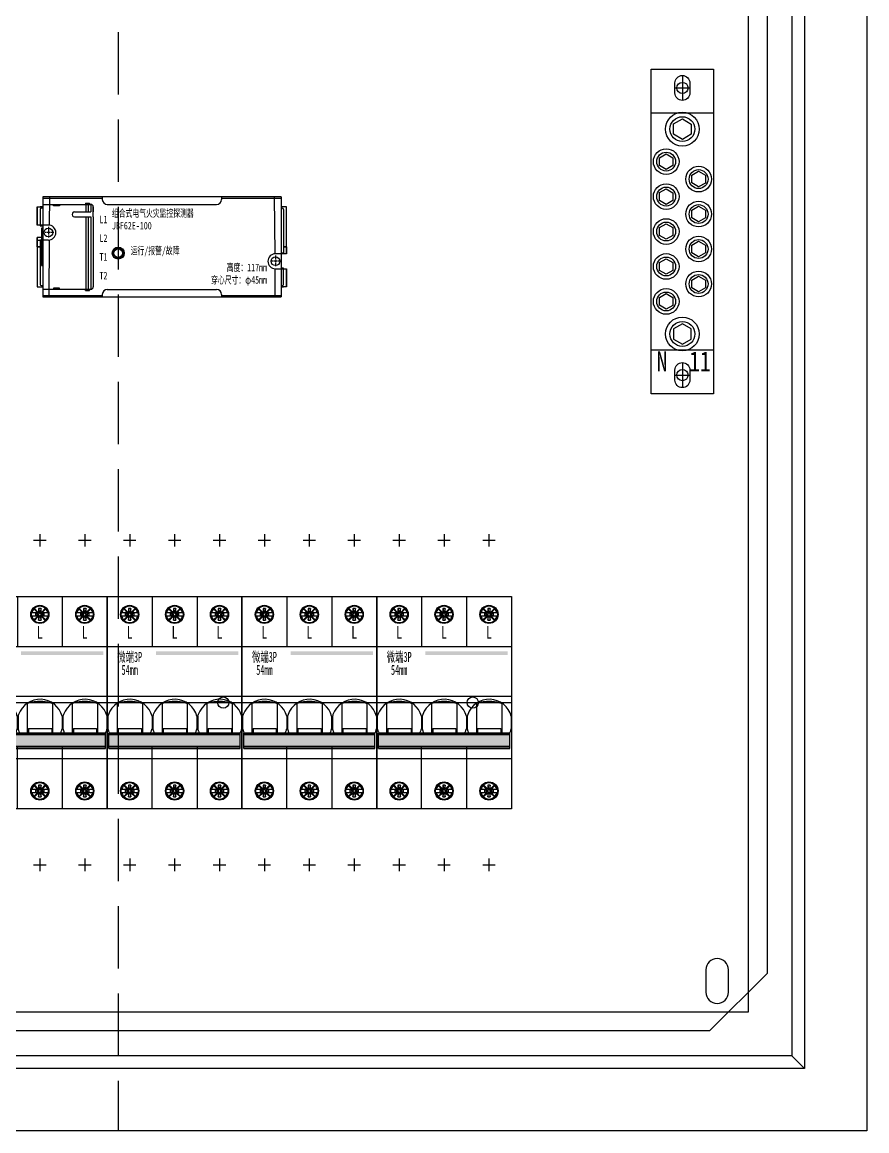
# Model space of a CAD drawing. Extents: x 1461237 to 1461837, y 399091 to 400091.
# Drawn here: x 1461498.3 to 1461836.8, y 399090.6 to 399534.6 of the extents above; entities that cross this region are included whole.
import ezdxf
from ezdxf.enums import TextEntityAlignment as Align

# ---------------------------------------------------------------- set-up
doc = ezdxf.new("R2010")
doc.units = 0
doc.header["$MEASUREMENT"] = 0
for name, pattern in [('DASH', [0.35, 0.25, -0.1]), ('DASHED', [0.75, 0.5, -0.25]), ('LYJS-XX', [0.35, 0.25, -0.1])]:
    doc.linetypes.add(name, pattern=pattern)
for name, color, linetype in [('LY-JS-BJ', 7, 'Continuous'), ('LY-JS-YQJ', 7, 'Continuous'), ('布置图', 20, 'Continuous'), ('注释', 1, 'Continuous')]:
    doc.layers.add(name, color=color, linetype=linetype)
doc.styles.add('-宋体', font='', dxfattribs={"width": 0.65})
doc.styles.add('LY-SJ-元器件', font='', dxfattribs={"width": 0.6, "height": 4})
doc.styles.get('-宋体').set_extended_font_data('NSimSun')
doc.styles.get('LY-SJ-元器件').set_extended_font_data('SimSun')

# ---------------------------------------------------------------- blocks, each defined once
blk = doc.blocks.new('A$C7F2E4CF4')
at = {"layer": 'LY-JS-YQJ', "color": 1, "linetype": 'DASH'}
for p, q in [((0, 5), (0, -5)), ((-3, 0), (3, 0))]:
    blk.add_line(p, q, dxfattribs=at)
at = {"layer": 'LY-JS-YQJ', "color": 0, "linetype": 'ByBlock'}
blk.add_lwpolyline([(0, 5), (0, 5, -0.414214), (3, 2), (3, -2, -0.414214), (0, -5), (0, -5, -0.414214), (-3, -2), (-3, 2, -0.414214)], format="xyb", close=True, dxfattribs=at)
blk = doc.blocks.new('11位零排2021')
at = {"layer": 'LY-JS-YQJ', "color": 2, "linetype": 'ByBlock'}
blk.add_lwpolyline([(25, 130), (25, 0), (0, 0), (0, 130)], close=True, dxfattribs=at)
for points in [[(0, 112.5), (25, 112.5)], [(25, 17.5), (0, 17.5)]]:
    blk.add_lwpolyline(points, dxfattribs=at)
at = {"layer": 'LY-JS-YQJ', "color": 3}
for points in [[(12.49, 101.91), (8.94, 103.97), (8.96, 108.07), (12.51, 110.1), (16.06, 108.04), (16.04, 103.94)], [(5.99, 89.88), (3.29, 91.45), (3.3, 94.57), (6.01, 96.12), (8.71, 94.55), (8.7, 91.43)], [(18.99, 82.88), (16.29, 84.45), (16.3, 87.57), (19.01, 89.12), (21.71, 87.55), (21.7, 84.43)], [(5.99, 75.88), (3.29, 77.45), (3.3, 80.57), (6.01, 82.12), (8.71, 80.55), (8.7, 77.43)], [(18.99, 68.88), (16.29, 70.45), (16.3, 73.57), (19.01, 75.12), (21.71, 73.55), (21.7, 70.43)], [(5.99, 61.88), (3.29, 63.45), (3.3, 66.57), (6.01, 68.12), (8.71, 66.55), (8.7, 63.43)], [(18.99, 54.88), (16.29, 56.45), (16.3, 59.57), (19.01, 61.12), (21.71, 59.55), (21.7, 56.43)], [(5.99, 47.88), (3.29, 49.45), (3.3, 52.57), (6.01, 54.12), (8.71, 52.55), (8.7, 49.43)], [(18.99, 40.88), (16.29, 42.45), (16.3, 45.57), (19.01, 47.12), (21.71, 45.55), (21.7, 42.43)], [(5.99, 33.88), (3.29, 35.45), (3.3, 38.57), (6.01, 40.12), (8.71, 38.55), (8.7, 35.43)], [(12.49, 28.09), (8.94, 26.03), (8.96, 21.93), (12.51, 19.9), (16.06, 21.96), (16.04, 26.06)]]:
    blk.add_lwpolyline(points, close=True, dxfattribs=at)
for centre, radius in [((12.5, 106.01), 6.76), ((12.5, 106.01), 4.97), ((6, 93), 5.14), ((6, 93), 3.78), ((19, 86), 5.14), ((19, 86), 3.78), ((6, 79), 5.14), ((6, 79), 3.78), ((19, 72), 5.14), ((19, 72), 3.78), ((6, 65), 5.14), ((6, 65), 3.78), ((19, 58), 5.14), ((19, 58), 3.78), ((6, 51), 5.14), ((6, 51), 3.78), ((19, 44), 5.14), ((19, 44), 3.78), ((6, 37), 5.14), ((6, 37), 3.78), ((12.5, 23.99), 4.97)]:
    blk.add_circle(centre, radius, dxfattribs=at)
at = {"layer": 'LY-JS-YQJ'}
blk.add_circle((12.5, 23.99), 6.76, dxfattribs=at)
at = {"layer": 'LY-JS-YQJ', "color": 0}
for p in [(12.5, 122.5), (12.5, 7.5)]:
    blk.add_blockref('A$C7F2E4CF4', p, dxfattribs=at)
at = {"layer": 'LY-JS-YQJ', "color": 1, "style": '-宋体', "width": 0.8}
blk.add_text('N', height=8, dxfattribs=at).set_placement((2.16, 9.05))
at = {"layer": 'LY-JS-YQJ', "color": 4, "style": '-宋体', "width": 0.8}
blk.add_text('11', height=8, dxfattribs=at).set_placement((15.18, 9.05))
blk = doc.blocks.new('微端3P-54mm-2022.1')
h = blk.add_hatch(color=3)
h.dxf.hatch_style = 1
h.paths.add_polyline_path([(52.5, 19), (52.5, 20.5), (19.5, 20.5), (19.5, 19)])
h = blk.add_hatch(color=0)
h.dxf.hatch_style = 1
h.paths.add_polyline_path([(53.3, -17.47), (53.3, -12.97), (0.7, -12.97), (0.7, -17.47)])
at = {"color": 1}
for p, q in [((9, 67.5), (9, 62.5)), ((27, 67.5), (27, 62.5)), ((45, 67.5), (45, 62.5)), ((6.5, 65), (11.5, 65)), ((24.5, 65), (29.5, 65)), ((42.5, 65), (47.5, 65)), ((0, 0), (54, 0)), ((6.5, -65), (11.5, -65)), ((9, -62.5), (9, -67.5)), ((24.5, -65), (29.5, -65)), ((27, -62.5), (27, -67.5)), ((42.5, -65), (47.5, -65)), ((45, -62.5), (45, -67.5))]:
    blk.add_line(p, q, dxfattribs=at)
at = {"color": 0}
for p, q in [((0, -42.5), (0, 42.5)), ((0, 42.5), (54, 42.5)), ((18, 42.5), (18, 22.5)), ((36, 42.5), (36, 22.5)), ((54, 42.5), (54, -42.5)), ((0, 22.5), (54, 22.5)), ((54, 2.5), (0, 2.5)), ((18, -42.5), (18, -17.47)), ((36, -17.47), (36, -42.5)), ((54, -22.5), (0, -22.5)), ((54, -42.5), (0, -42.5))]:
    blk.add_line(p, q, dxfattribs=at)
at = {"color": 0, "linetype": 'Continuous', "lineweight": 25}
for p, q in [((7.95, 35.91), (5.59, 35.91)), ((6.7, 37.82), (6.49, 37.61)), ((6.49, 37.61), (6.6, 37.5)), ((6.6, 37.5), (8.15, 35.95)), ((6.81, 37.71), (6.7, 37.82)), ((8.39, 36.13), (6.81, 37.71)), ((7.25, 35.91), (7.25, 34.71)), ((7.25, 35.91), (8, 35.46)), ((8.5, 37.66), (8.5, 36.46)), ((8.5, 37.66), (8.85, 36.31)), ((9.5, 37.66), (8.5, 37.66)), ((8.5, 36.46), (8.85, 35.96)), ((9.15, 36.31), (8.85, 36.31)), ((8.85, 36.31), (8.85, 35.96)), ((9.5, 37.66), (9.15, 36.31)), ((9.5, 36.46), (9.15, 35.96)), ((9.15, 35.96), (9.15, 36.31)), ((9.5, 36.46), (9.5, 37.66)), ((11.19, 37.71), (9.61, 36.13)), ((9.85, 35.95), (11.4, 37.5)), ((10.75, 35.91), (10, 35.46)), ((12.42, 35.91), (10.05, 35.91)), ((10.75, 34.71), (10.75, 35.91)), ((11.3, 37.82), (11.19, 37.71)), ((11.51, 37.61), (11.3, 37.82)), ((11.4, 37.5), (11.51, 37.61)), ((25.95, 35.91), (23.59, 35.91)), ((24.7, 37.82), (24.49, 37.61)), ((24.49, 37.61), (24.6, 37.5)), ((24.6, 37.5), (26.15, 35.95)), ((24.81, 37.71), (24.7, 37.82)), ((26.39, 36.13), (24.81, 37.71)), ((25.25, 35.91), (25.25, 34.71)), ((25.25, 35.91), (26, 35.46)), ((27.5, 37.66), (26.5, 37.66)), ((26.5, 37.66), (26.5, 36.46)), ((26.5, 37.66), (26.85, 36.31)), ((26.5, 36.46), (26.85, 35.96)), ((26.85, 36.31), (26.85, 35.96)), ((27.15, 36.31), (26.85, 36.31)), ((27.5, 37.66), (27.15, 36.31)), ((27.5, 36.46), (27.15, 35.96)), ((27.15, 35.96), (27.15, 36.31)), ((27.5, 36.46), (27.5, 37.66)), ((29.19, 37.71), (27.61, 36.13)), ((27.85, 35.95), (29.4, 37.5)), ((28.75, 35.91), (28, 35.46)), ((30.42, 35.91), (28.05, 35.91)), ((28.75, 34.71), (28.75, 35.91)), ((29.3, 37.82), (29.19, 37.71)), ((29.51, 37.61), (29.3, 37.82)), ((29.4, 37.5), (29.51, 37.61)), ((43.95, 35.91), (41.59, 35.91)), ((42.7, 37.82), (42.49, 37.61)), ((42.49, 37.61), (42.6, 37.5)), ((42.6, 37.5), (44.15, 35.95)), ((42.81, 37.71), (42.7, 37.82)), ((44.39, 36.13), (42.81, 37.71)), ((43.25, 35.91), (43.25, 34.71)), ((43.25, 35.91), (44, 35.46)), ((44.5, 37.66), (44.85, 36.31)), ((45.5, 37.66), (44.5, 37.66)), ((44.5, 37.66), (44.5, 36.46)), ((44.5, 36.46), (44.85, 35.96)), ((44.85, 36.31), (44.85, 35.96)), ((45.15, 36.31), (44.85, 36.31)), ((45.5, 37.66), (45.15, 36.31)), ((45.5, 36.46), (45.15, 35.96)), ((45.15, 35.96), (45.15, 36.31)), ((45.5, 36.46), (45.5, 37.66)), ((47.19, 37.71), (45.61, 36.13)), ((45.85, 35.95), (47.4, 37.5)), ((46.75, 35.91), (46, 35.46)), ((48.42, 35.91), (46.05, 35.91)), ((46.75, 34.71), (46.75, 35.91)), ((47.3, 37.82), (47.19, 37.71)), ((47.51, 37.61), (47.3, 37.82)), ((47.4, 37.5), (47.51, 37.61)), ((5.58, 34.71), (7.95, 34.71)), ((6.6, 33.12), (6.49, 33.01)), ((6.49, 33.01), (6.7, 32.8)), ((8.15, 34.67), (6.6, 33.12)), ((6.7, 32.8), (6.81, 32.91)), ((6.81, 32.91), (8.39, 34.49)), ((7.25, 34.71), (8, 35.16)), ((8, 35.46), (8, 35.16)), ((8.25, 35.46), (8, 35.46)), ((8, 35.16), (8.25, 35.16)), ((8.5, 34.16), (8.85, 34.65)), ((8.5, 32.96), (8.85, 34.31)), ((8.5, 34.16), (8.5, 32.96)), ((8.5, 32.96), (9.5, 32.96)), ((8.85, 34.65), (8.85, 34.31)), ((8.85, 34.31), (9.15, 34.31)), ((9, 31.81), (9, 32.06)), ((9.5, 34.16), (9.15, 34.66)), ((9.15, 34.31), (9.15, 34.66)), ((9.15, 34.31), (9.5, 32.96)), ((9.5, 32.96), (9.5, 34.16)), ((9.61, 34.49), (11.19, 32.91)), ((10, 35.46), (9.75, 35.46)), ((9.75, 35.16), (10, 35.16)), ((11.4, 33.12), (9.85, 34.67)), ((10, 35.16), (10, 35.46)), ((10.75, 34.71), (10, 35.16)), ((10.05, 34.71), (12.41, 34.71)), ((11.19, 32.91), (11.3, 32.8)), ((11.3, 32.8), (11.51, 33.01)), ((11.51, 33.01), (11.4, 33.12)), ((23.58, 34.71), (25.95, 34.71)), ((24.6, 33.12), (24.49, 33.01)), ((24.49, 33.01), (24.7, 32.8)), ((26.15, 34.67), (24.6, 33.12)), ((24.7, 32.8), (24.81, 32.91)), ((24.81, 32.91), (26.39, 34.49)), ((25.25, 34.71), (26, 35.16)), ((26, 35.46), (26, 35.16)), ((26.25, 35.46), (26, 35.46)), ((26, 35.16), (26.25, 35.16)), ((26.5, 34.16), (26.85, 34.65)), ((26.5, 32.96), (26.85, 34.31)), ((26.5, 34.16), (26.5, 32.96)), ((26.5, 32.96), (27.5, 32.96)), ((26.85, 34.65), (26.85, 34.31)), ((26.85, 34.31), (27.15, 34.31)), ((27, 31.81), (27, 32.06)), ((27.15, 34.31), (27.15, 34.66)), ((27.5, 34.16), (27.15, 34.66)), ((27.15, 34.31), (27.5, 32.96)), ((27.5, 32.96), (27.5, 34.16)), ((27.61, 34.49), (29.19, 32.91)), ((28, 35.46), (27.75, 35.46)), ((27.75, 35.16), (28, 35.16)), ((29.4, 33.12), (27.85, 34.67)), ((28, 35.16), (28, 35.46)), ((28.75, 34.71), (28, 35.16)), ((28.05, 34.71), (30.41, 34.71)), ((29.19, 32.91), (29.3, 32.8)), ((29.3, 32.8), (29.51, 33.01)), ((29.51, 33.01), (29.4, 33.12)), ((41.58, 34.71), (43.95, 34.71)), ((42.6, 33.12), (42.49, 33.01)), ((42.49, 33.01), (42.7, 32.8)), ((44.15, 34.67), (42.6, 33.12)), ((42.7, 32.8), (42.81, 32.91)), ((42.81, 32.91), (44.39, 34.49)), ((43.25, 34.71), (44, 35.16)), ((44, 35.46), (44, 35.16)), ((44.25, 35.46), (44, 35.46)), ((44, 35.16), (44.25, 35.16)), ((44.5, 34.16), (44.85, 34.65)), ((44.5, 32.96), (44.85, 34.31)), ((44.5, 34.16), (44.5, 32.96)), ((44.5, 32.96), (45.5, 32.96)), ((44.85, 34.65), (44.85, 34.31)), ((44.85, 34.31), (45.15, 34.31)), ((45, 31.81), (45, 32.06)), ((45.15, 34.31), (45.15, 34.66)), ((45.5, 34.16), (45.15, 34.66)), ((45.15, 34.31), (45.5, 32.96)), ((45.5, 32.96), (45.5, 34.16)), ((45.61, 34.49), (47.19, 32.91)), ((46, 35.46), (45.75, 35.46)), ((45.75, 35.16), (46, 35.16)), ((47.4, 33.12), (45.85, 34.67)), ((46, 35.16), (46, 35.46)), ((46.75, 34.71), (46, 35.16)), ((46.05, 34.71), (48.41, 34.71)), ((47.19, 32.91), (47.3, 32.8)), ((47.3, 32.8), (47.51, 33.01)), ((47.51, 33.01), (47.4, 33.12)), ((4.1, -12.22), (4.1, -0.35)), ((14.1, -0.35), (14.1, -12.22)), ((22.1, -12.22), (22.1, -0.35)), ((32.1, -0.35), (32.1, -12.22)), ((40.1, -12.22), (40.1, -0.35)), ((50.1, -0.35), (50.1, -12.22)), ((0.25, -5.47), (0.25, -10.49)), ((17.95, -5.47), (17.95, -10.49)), ((18.25, -5.47), (18.25, -10.49)), ((35.95, -5.47), (35.95, -10.49)), ((36.25, -5.47), (36.25, -10.49)), ((53.95, -5.47), (53.95, -10.49)), ((53.3, -12.22), (0.7, -12.22)), ((0.7, -18.44), (0.7, -12.22)), ((53.3, -12.44), (0.7, -12.44)), ((53.3, -12.97), (0.7, -12.97)), ((4.45, -10.38), (4.45, -12.22)), ((4.45, -10.38), (13.75, -10.38)), ((13.75, -10.38), (13.75, -12.22)), ((22.45, -10.38), (22.45, -12.22)), ((22.45, -10.38), (31.75, -10.38)), ((31.75, -10.38), (31.75, -12.22)), ((40.45, -10.38), (40.45, -12.22)), ((40.45, -10.38), (49.75, -10.38)), ((49.75, -10.38), (49.75, -12.22)), ((53.3, -18.44), (53.3, -12.22)), ((0.7, -17.47), (53.3, -17.47)), ((0.7, -18.13), (53.3, -18.13)), ((0.7, -18.44), (53.3, -18.44)), ((7.95, -34.8), (5.59, -34.8)), ((6.7, -32.89), (6.49, -33.1)), ((6.49, -33.1), (6.6, -33.21)), ((6.6, -33.21), (8.15, -34.76)), ((6.81, -33), (6.7, -32.89)), ((8.39, -34.58), (6.81, -33)), ((7.25, -34.8), (7.25, -36)), ((7.25, -34.8), (8, -35.25)), ((8, -35.25), (8, -35.55)), ((8.25, -35.25), (8, -35.25)), ((8.5, -33.05), (8.85, -34.4)), ((9.5, -33.05), (8.5, -33.05)), ((8.5, -33.05), (8.5, -34.25)), ((8.5, -34.25), (8.85, -34.75)), ((9.15, -34.4), (8.85, -34.4)), ((8.85, -34.4), (8.85, -34.75)), ((9.5, -33.05), (9.15, -34.4)), ((9.5, -34.25), (9.15, -34.75)), ((9.15, -34.75), (9.15, -34.4)), ((9.5, -34.25), (9.5, -33.05)), ((11.19, -33), (9.61, -34.58)), ((10, -35.25), (9.75, -35.25)), ((9.85, -34.76), (11.4, -33.21)), ((10.75, -34.8), (10, -35.25)), ((10, -35.55), (10, -35.25)), ((12.42, -34.8), (10.05, -34.8)), ((10.75, -36), (10.75, -34.8)), ((11.3, -32.89), (11.19, -33)), ((11.51, -33.1), (11.3, -32.89)), ((11.4, -33.21), (11.51, -33.1)), ((25.95, -34.8), (23.59, -34.8)), ((24.7, -32.89), (24.49, -33.1)), ((24.49, -33.1), (24.6, -33.21)), ((24.6, -33.21), (26.15, -34.76)), ((24.81, -33), (24.7, -32.89)), ((26.39, -34.58), (24.81, -33)), ((25.25, -34.8), (25.25, -36)), ((25.25, -34.8), (26, -35.25)), ((26, -35.25), (26, -35.55)), ((26.25, -35.25), (26, -35.25)), ((26.5, -33.05), (26.5, -34.25)), ((27.5, -33.05), (26.5, -33.05)), ((26.5, -33.05), (26.85, -34.4)), ((26.5, -34.25), (26.85, -34.75)), ((27.15, -34.4), (26.85, -34.4)), ((26.85, -34.4), (26.85, -34.75)), ((27.5, -33.05), (27.15, -34.4)), ((27.5, -34.25), (27.15, -34.75)), ((27.15, -34.75), (27.15, -34.4)), ((27.5, -34.25), (27.5, -33.05)), ((29.19, -33), (27.61, -34.58)), ((28, -35.25), (27.75, -35.25)), ((27.85, -34.76), (29.4, -33.21)), ((28.75, -34.8), (28, -35.25)), ((28, -35.55), (28, -35.25)), ((30.42, -34.8), (28.05, -34.8)), ((28.75, -36), (28.75, -34.8)), ((29.3, -32.89), (29.19, -33)), ((29.51, -33.1), (29.3, -32.89)), ((29.4, -33.21), (29.51, -33.1)), ((43.95, -34.8), (41.59, -34.8)), ((42.7, -32.89), (42.49, -33.1)), ((42.49, -33.1), (42.6, -33.21)), ((42.6, -33.21), (44.15, -34.76)), ((42.81, -33), (42.7, -32.89)), ((44.39, -34.58), (42.81, -33)), ((43.25, -34.8), (44, -35.25)), ((43.25, -34.8), (43.25, -36)), ((44, -35.25), (44, -35.55)), ((44.25, -35.25), (44, -35.25)), ((44.5, -33.05), (44.85, -34.4)), ((45.5, -33.05), (44.5, -33.05)), ((44.5, -33.05), (44.5, -34.25)), ((44.5, -34.25), (44.85, -34.75)), ((44.85, -34.4), (44.85, -34.75)), ((45.15, -34.4), (44.85, -34.4)), ((45.5, -33.05), (45.15, -34.4)), ((45.5, -34.25), (45.15, -34.75)), ((45.15, -34.75), (45.15, -34.4)), ((45.5, -34.25), (45.5, -33.05)), ((47.19, -33), (45.61, -34.58)), ((46, -35.25), (45.75, -35.25)), ((45.85, -34.76), (47.4, -33.21)), ((46.75, -34.8), (46, -35.25)), ((46, -35.55), (46, -35.25)), ((48.42, -34.8), (46.05, -34.8)), ((46.75, -36), (46.75, -34.8)), ((47.3, -32.89), (47.19, -33)), ((47.51, -33.1), (47.3, -32.89)), ((47.4, -33.21), (47.51, -33.1)), ((5.58, -36), (7.95, -36)), ((6.6, -37.59), (6.49, -37.7)), ((6.49, -37.7), (6.7, -37.91)), ((8.15, -36.04), (6.6, -37.59)), ((6.7, -37.91), (6.81, -37.8)), ((6.81, -37.8), (8.39, -36.22)), ((7.25, -36), (8, -35.55)), ((8, -35.55), (8.25, -35.55)), ((8.5, -36.55), (8.85, -36.05)), ((8.5, -37.75), (8.85, -36.4)), ((8.5, -36.55), (8.5, -37.75)), ((8.5, -37.75), (9.5, -37.75)), ((8.85, -36.05), (8.85, -36.4)), ((8.85, -36.4), (9.15, -36.4)), ((9, -38.9), (9, -38.65)), ((9.5, -36.55), (9.15, -36.05)), ((9.15, -36.4), (9.15, -36.05)), ((9.15, -36.4), (9.5, -37.75)), ((9.5, -37.75), (9.5, -36.55)), ((9.61, -36.22), (11.19, -37.8)), ((9.75, -35.55), (10, -35.55)), ((11.4, -37.59), (9.85, -36.04)), ((10.75, -36), (10, -35.55)), ((10.05, -36), (12.41, -36)), ((11.19, -37.8), (11.3, -37.91)), ((11.3, -37.91), (11.51, -37.7)), ((11.51, -37.7), (11.4, -37.59)), ((23.58, -36), (25.95, -36)), ((24.6, -37.59), (24.49, -37.7)), ((24.49, -37.7), (24.7, -37.91)), ((26.15, -36.04), (24.6, -37.59)), ((24.7, -37.91), (24.81, -37.8)), ((24.81, -37.8), (26.39, -36.22)), ((25.25, -36), (26, -35.55)), ((26, -35.55), (26.25, -35.55)), ((26.5, -36.55), (26.85, -36.05)), ((26.5, -37.75), (26.85, -36.4)), ((26.5, -36.55), (26.5, -37.75)), ((26.5, -37.75), (27.5, -37.75)), ((26.85, -36.05), (26.85, -36.4)), ((26.85, -36.4), (27.15, -36.4)), ((27, -38.9), (27, -38.65)), ((27.15, -36.4), (27.15, -36.05)), ((27.5, -36.55), (27.15, -36.05)), ((27.15, -36.4), (27.5, -37.75)), ((27.5, -37.75), (27.5, -36.55)), ((27.61, -36.22), (29.19, -37.8)), ((27.75, -35.55), (28, -35.55)), ((29.4, -37.59), (27.85, -36.04)), ((28.75, -36), (28, -35.55)), ((28.05, -36), (30.41, -36)), ((29.19, -37.8), (29.3, -37.91)), ((29.3, -37.91), (29.51, -37.7)), ((29.51, -37.7), (29.4, -37.59)), ((41.58, -36), (43.95, -36)), ((42.6, -37.59), (42.49, -37.7)), ((42.49, -37.7), (42.7, -37.91)), ((44.15, -36.04), (42.6, -37.59)), ((42.7, -37.91), (42.81, -37.8)), ((42.81, -37.8), (44.39, -36.22)), ((43.25, -36), (44, -35.55)), ((44, -35.55), (44.25, -35.55)), ((44.5, -36.55), (44.85, -36.05)), ((44.5, -37.75), (44.85, -36.4)), ((44.5, -36.55), (44.5, -37.75)), ((44.5, -37.75), (45.5, -37.75)), ((44.85, -36.05), (44.85, -36.4)), ((44.85, -36.4), (45.15, -36.4)), ((45, -38.9), (45, -38.65)), ((45.15, -36.4), (45.15, -36.05)), ((45.5, -36.55), (45.15, -36.05)), ((45.15, -36.4), (45.5, -37.75)), ((45.5, -37.75), (45.5, -36.55)), ((45.61, -36.22), (47.19, -37.8)), ((45.75, -35.55), (46, -35.55)), ((47.4, -37.59), (45.85, -36.04)), ((46.75, -36), (46, -35.55)), ((46.05, -36), (48.41, -36)), ((47.19, -37.8), (47.3, -37.91)), ((47.3, -37.91), (47.51, -37.7)), ((47.51, -37.7), (47.4, -37.59))]:
    blk.add_line(p, q, dxfattribs=at)
at = {"color": 0}
for centre, radius in [((9, 35.31), 3.64), ((9, 35.31), 3.39), ((27, 35.31), 3.64), ((27, 35.31), 3.39), ((45, 35.31), 3.64), ((45, 35.31), 3.39), ((9, -35.4), 3.64), ((9, -35.4), 3.39), ((27, -35.4), 3.64), ((27, -35.4), 3.39), ((45, -35.4), 3.64), ((45, -35.4), 3.39)]:
    blk.add_circle(centre, radius, dxfattribs=at)
at = {"color": 0, "linetype": 'Continuous', "lineweight": 25}
for centre in [(9, 35.31), (27, 35.31), (45, 35.31), (9, -35.4), (27, -35.4), (45, -35.4)]:
    blk.add_circle(centre, 3.5, dxfattribs=at)
for centre, radius, start, end in [((9, 35.31), 3.25, 137.6454, 169.3613), ((9, 35.31), 3.25, 47.6454, 132.3546), ((7.95, 36.46), 0.552, 270, 360), ((8.31, 35.96), 0.494, 282.0203, 298.836), ((8.23, 36.09), 0.641, 299.0084, 316.9423), ((8.33, 36), 0.506, 316.5183, 337.4465), ((8.03, 36.13), 0.834, 337.6013, 343.0532), ((6.62, 36.56), 2.31, 342.9388, 344.9228), ((11.38, 36.56), 2.31, 195.0773, 196.4013), ((10.39, 36.26), 1.27, 196.1312, 198.5273), ((9.89, 36.09), 0.747, 198.5233, 202.5755), ((9.65, 35.99), 0.49, 202.3673, 217.7617), ((9.77, 36.09), 0.636, 218.1132, 238.5766), ((9.7, 35.97), 0.5, 238.269, 257.922), ((10.05, 36.46), 0.552, 180, 270), ((9, 35.31), 3.25, 10.6387, 42.3546), ((27, 35.31), 3.25, 137.6454, 169.3613), ((27, 35.31), 3.25, 47.6454, 132.3546), ((25.95, 36.46), 0.552, 270, 360), ((26.31, 35.96), 0.494, 282.0203, 298.836), ((26.23, 36.09), 0.641, 299.0084, 316.9423), ((26.33, 36), 0.506, 316.5183, 337.4465), ((26.03, 36.13), 0.834, 337.6013, 343.0532), ((24.62, 36.56), 2.31, 342.9388, 344.9228), ((29.38, 36.56), 2.31, 195.0773, 196.4013), ((28.39, 36.26), 1.27, 196.1312, 198.5273), ((27.89, 36.09), 0.747, 198.5233, 202.5755), ((27.65, 35.99), 0.49, 202.3673, 217.7617), ((27.77, 36.09), 0.636, 218.1132, 238.5766), ((27.7, 35.97), 0.5, 238.269, 257.922), ((28.05, 36.46), 0.552, 180, 270), ((27, 35.31), 3.25, 10.6387, 42.3546), ((45, 35.31), 3.25, 137.6454, 169.3613), ((45, 35.31), 3.25, 47.6454, 132.3546), ((43.95, 36.46), 0.552, 270, 360), ((44.31, 35.96), 0.494, 282.0203, 298.836), ((44.23, 36.09), 0.641, 299.0084, 316.9423), ((44.33, 36), 0.506, 316.5183, 337.4465), ((44.03, 36.13), 0.834, 337.6013, 343.0532), ((42.62, 36.56), 2.31, 342.9388, 344.9228), ((47.38, 36.56), 2.31, 195.0773, 196.4013), ((46.39, 36.26), 1.27, 196.1312, 198.5273), ((45.89, 36.09), 0.747, 198.5233, 202.5755), ((45.65, 35.99), 0.49, 202.3673, 217.7617), ((45.77, 36.09), 0.636, 218.1132, 238.5766), ((45.7, 35.97), 0.5, 238.269, 257.922), ((46.05, 36.46), 0.552, 180, 270), ((45, 35.31), 3.25, 10.6387, 42.3546), ((9, 35.31), 3.25, 190.6387, 222.3546), ((9, 35.31), 3.25, 227.6454, 312.3546), ((7.95, 34.16), 0.552, 0, 90), ((8.06, 37.76), 2.31, 274.6869, 276.011), ((8.06, 32.85), 2.31, 83.234, 85.2255), ((8.18, 36.73), 1.27, 275.7409, 278.1372), ((8.23, 34.32), 0.834, 77.8753, 83.3489), ((8.25, 36.21), 0.747, 278.1332, 282.1859), ((8.3, 34.65), 0.5, 58.0737, 77.8061), ((8.23, 34.53), 0.636, 37.8376, 58.3835), ((8.35, 34.62), 0.49, 22.029, 37.4855), ((8.11, 34.52), 0.747, 18.1694, 22.2379), ((7.61, 34.36), 1.27, 15.7681, 18.1735), ((6.61, 34.07), 2.31, 14.7102, 16.0393), ((11.38, 34.06), 2.31, 162.9388, 164.9228), ((9.97, 34.49), 0.834, 157.6013, 163.0532), ((9.67, 34.62), 0.506, 136.5183, 157.4465), ((9.77, 34.53), 0.641, 119.0082, 136.9423), ((9.69, 34.65), 0.494, 102.021, 118.8359), ((10.05, 34.16), 0.552, 90, 180), ((9.77, 36.3), 0.834, 257.9903, 263.442), ((9.75, 34.41), 0.747, 98.1342, 102.1867), ((9.82, 33.89), 1.27, 95.7421, 98.1383), ((9.94, 37.76), 2.31, 263.3277, 265.3115), ((9.94, 32.85), 2.31, 94.6881, 96.0122), ((9, 35.31), 3.25, 317.6454, 349.3613), ((27, 35.31), 3.25, 190.6387, 222.3546), ((27, 35.31), 3.25, 227.6454, 312.3546), ((25.95, 34.16), 0.552, 0, 90), ((26.06, 37.76), 2.31, 274.6869, 276.011), ((26.06, 32.85), 2.31, 83.234, 85.2255), ((26.18, 36.73), 1.27, 275.7409, 278.1372), ((26.23, 34.32), 0.834, 77.8753, 83.3489), ((26.25, 36.21), 0.747, 278.1332, 282.1859), ((26.3, 34.65), 0.5, 58.0737, 77.8061), ((26.23, 34.53), 0.636, 37.8376, 58.3835), ((26.35, 34.62), 0.49, 22.029, 37.4855), ((26.11, 34.52), 0.747, 18.1694, 22.2379), ((25.61, 34.36), 1.27, 15.7681, 18.1735), ((24.61, 34.07), 2.31, 14.7102, 16.0393), ((29.38, 34.06), 2.31, 162.9388, 164.9228), ((27.97, 34.49), 0.834, 157.6013, 163.0532), ((27.67, 34.62), 0.506, 136.5183, 157.4465), ((27.77, 34.53), 0.641, 119.0082, 136.9423), ((27.69, 34.65), 0.494, 102.021, 118.8359), ((28.05, 34.16), 0.552, 90, 180), ((27.77, 36.3), 0.834, 257.9903, 263.442), ((27.75, 34.41), 0.747, 98.1342, 102.1867), ((27.82, 33.89), 1.27, 95.7421, 98.1383), ((27.94, 37.76), 2.31, 263.3277, 265.3115), ((27.94, 32.85), 2.31, 94.6881, 96.0122), ((27, 35.31), 3.25, 317.6454, 349.3613), ((45, 35.31), 3.25, 190.6387, 222.3546), ((45, 35.31), 3.25, 227.6454, 312.3546), ((43.95, 34.16), 0.552, 0, 90), ((44.06, 37.76), 2.31, 274.6869, 276.011), ((44.06, 32.85), 2.31, 83.234, 85.2255), ((44.18, 36.73), 1.27, 275.7409, 278.1372), ((44.23, 34.32), 0.834, 77.8753, 83.3489), ((44.25, 36.21), 0.747, 278.1332, 282.1859), ((44.3, 34.65), 0.5, 58.0737, 77.8061), ((44.23, 34.53), 0.636, 37.8376, 58.3835), ((44.35, 34.62), 0.49, 22.029, 37.4855), ((44.11, 34.52), 0.747, 18.1694, 22.2379), ((43.61, 34.36), 1.27, 15.7681, 18.1735), ((42.61, 34.07), 2.31, 14.7102, 16.0393), ((47.38, 34.06), 2.31, 162.9388, 164.9228), ((45.97, 34.49), 0.834, 157.6013, 163.0532), ((45.67, 34.62), 0.506, 136.5183, 157.4465), ((45.77, 34.53), 0.641, 119.0082, 136.9423), ((45.69, 34.65), 0.494, 102.021, 118.8359), ((46.05, 34.16), 0.552, 90, 180), ((45.77, 36.3), 0.834, 257.9903, 263.442), ((45.75, 34.41), 0.747, 98.1342, 102.1867), ((45.82, 33.89), 1.27, 95.7421, 98.1383), ((45.94, 37.76), 2.31, 263.3277, 265.3115), ((45.94, 32.85), 2.31, 94.6881, 96.0122), ((45, 35.31), 3.25, 317.6454, 349.3613), ((9.14, -7.83), 9.19, 87.8849, 160.4296), ((8.91, -15.23), 15.64, 94.6966, 107.9265), ((9.1, -16.72), 17.13, 89.9904, 94.9002), ((9.13, -16.15), 16.57, 75.7297, 90.1184), ((9.04, -7.86), 9.23, 15.0474, 87.2502), ((27.14, -7.83), 9.19, 87.8849, 160.4296), ((26.91, -15.23), 15.64, 94.6966, 107.9265), ((27.1, -16.72), 17.13, 89.9904, 94.9002), ((27.13, -16.15), 16.57, 75.7297, 90.1184), ((27.04, -7.86), 9.23, 15.0474, 87.2502), ((45.14, -7.83), 9.19, 87.8849, 160.4296), ((44.91, -15.23), 15.64, 94.6966, 107.9265), ((45.1, -16.72), 17.13, 89.9904, 94.9002), ((45.13, -16.15), 16.57, 75.7297, 90.1184), ((45.04, -7.86), 9.23, 15.0474, 87.2502), ((10, -12.56), 12.88, 72.7867, 75.5196), ((5.82, -26.43), 27.36, 72.3845, 73.0215), ((28, -12.56), 12.88, 72.7867, 75.5196), ((23.82, -26.43), 27.36, 72.3845, 73.0215), ((46, -12.56), 12.88, 72.7867, 75.5196), ((41.82, -26.43), 27.36, 72.3845, 73.0215), ((9.37, -7.98), 9.46, 160.057, 164.6179), ((27.37, -7.98), 9.46, 160.057, 164.6179), ((45.37, -7.98), 9.46, 160.057, 164.6179), ((29.64, -1.83), 30.64, 196.4297, 196.8694), ((16.57, -5.82), 16.98, 196.781, 197.5735), ((10.04, -7.88), 10.13, 197.5731, 198.8992), ((6.94, -8.95), 6.85, 198.859, 201.3043), ((4.95, -9.74), 4.71, 201.1482, 208.2485), ((13.72, -5.01), 14.67, 208.3279, 209.4703), ((7.43, -6.37), 11.43, 329.2292, 329.8147), ((13.65, -9.95), 4.27, 329.3774, 337.9794), ((11.23, -8.97), 6.88, 337.958, 342.3373), ((5.6, -7.13), 12.8, 342.1258, 343.1767), ((-11.74, -1.89), 30.91, 343.1981, 343.8522), ((47.64, -1.83), 30.64, 196.4297, 196.8694), ((34.57, -5.82), 16.98, 196.781, 197.5735), ((28.04, -7.88), 10.13, 197.5731, 198.8992), ((24.94, -8.95), 6.85, 198.859, 201.3043), ((22.95, -9.74), 4.71, 201.1482, 208.2485), ((31.72, -5.01), 14.67, 208.3279, 209.4703), ((25.43, -6.37), 11.43, 329.2292, 329.8147), ((31.65, -9.95), 4.27, 329.3774, 337.9794), ((29.23, -8.97), 6.88, 337.958, 342.3373), ((23.6, -7.13), 12.8, 342.1258, 343.1767), ((6.26, -1.89), 30.91, 343.1981, 343.8522), ((65.64, -1.83), 30.64, 196.4297, 196.8694), ((52.57, -5.82), 16.98, 196.781, 197.5735), ((46.04, -7.88), 10.13, 197.5731, 198.8992), ((42.94, -8.95), 6.85, 198.859, 201.3043), ((40.95, -9.74), 4.71, 201.1482, 208.2485), ((49.72, -5.01), 14.67, 208.3279, 209.4703), ((43.43, -6.37), 11.43, 329.2292, 329.8147), ((49.65, -9.95), 4.27, 329.3774, 337.9794), ((47.23, -8.97), 6.88, 337.958, 342.3373), ((41.6, -7.13), 12.8, 342.1258, 343.1767), ((24.26, -1.89), 30.91, 343.1981, 343.8522), ((9, -35.4), 3.25, 137.6454, 169.3613), ((9, -35.4), 3.25, 47.6454, 132.3546), ((7.95, -34.25), 0.552, 270, 360), ((8.06, -32.94), 2.31, 274.6869, 276.011), ((8.18, -33.98), 1.27, 275.7409, 278.1372), ((8.25, -34.5), 0.747, 278.1332, 282.1859), ((8.31, -34.74), 0.494, 282.0203, 298.836), ((8.23, -34.62), 0.641, 299.0084, 316.9423), ((8.33, -34.71), 0.506, 316.5183, 337.4465), ((8.03, -34.58), 0.834, 337.6013, 343.0532), ((6.62, -34.15), 2.31, 342.9388, 344.9228), ((11.38, -34.15), 2.31, 195.0773, 196.4013), ((10.39, -34.45), 1.27, 196.1312, 198.5273), ((9.89, -34.61), 0.747, 198.5233, 202.5755), ((9.65, -34.71), 0.49, 202.3673, 217.7617), ((9.77, -34.62), 0.636, 218.1132, 238.5766), ((9.7, -34.74), 0.5, 238.269, 257.922), ((10.05, -34.25), 0.552, 180, 270), ((9.77, -34.41), 0.834, 257.9903, 263.442), ((9.94, -32.94), 2.31, 263.3277, 265.3115), ((9, -35.4), 3.25, 10.6387, 42.3546), ((27, -35.4), 3.25, 137.6454, 169.3613), ((27, -35.4), 3.25, 47.6454, 132.3546), ((25.95, -34.25), 0.552, 270, 360), ((26.06, -32.94), 2.31, 274.6869, 276.011), ((26.18, -33.98), 1.27, 275.7409, 278.1372), ((26.25, -34.5), 0.747, 278.1332, 282.1859), ((26.31, -34.74), 0.494, 282.0203, 298.836), ((26.23, -34.62), 0.641, 299.0084, 316.9423), ((26.33, -34.71), 0.506, 316.5183, 337.4465), ((26.03, -34.58), 0.834, 337.6013, 343.0532), ((24.62, -34.15), 2.31, 342.9388, 344.9228), ((29.38, -34.15), 2.31, 195.0773, 196.4013), ((28.39, -34.45), 1.27, 196.1312, 198.5273), ((27.89, -34.61), 0.747, 198.5233, 202.5755), ((27.65, -34.71), 0.49, 202.3673, 217.7617), ((27.77, -34.62), 0.636, 218.1132, 238.5766), ((27.7, -34.74), 0.5, 238.269, 257.922), ((28.05, -34.25), 0.552, 180, 270), ((27.77, -34.41), 0.834, 257.9903, 263.442), ((27.94, -32.94), 2.31, 263.3277, 265.3115), ((27, -35.4), 3.25, 10.6387, 42.3546), ((45, -35.4), 3.25, 137.6454, 169.3613), ((45, -35.4), 3.25, 47.6454, 132.3546), ((43.95, -34.25), 0.552, 270, 360), ((44.06, -32.94), 2.31, 274.6869, 276.011), ((44.18, -33.98), 1.27, 275.7409, 278.1372), ((44.25, -34.5), 0.747, 278.1332, 282.1859), ((44.31, -34.74), 0.494, 282.0203, 298.836), ((44.23, -34.62), 0.641, 299.0084, 316.9423), ((44.33, -34.71), 0.506, 316.5183, 337.4465), ((44.03, -34.58), 0.834, 337.6013, 343.0532), ((42.62, -34.15), 2.31, 342.9388, 344.9228), ((47.38, -34.15), 2.31, 195.0773, 196.4013), ((46.39, -34.45), 1.27, 196.1312, 198.5273), ((45.89, -34.61), 0.747, 198.5233, 202.5755), ((45.65, -34.71), 0.49, 202.3673, 217.7617), ((45.77, -34.62), 0.636, 218.1132, 238.5766), ((45.7, -34.74), 0.5, 238.269, 257.922), ((46.05, -34.25), 0.552, 180, 270), ((45.77, -34.41), 0.834, 257.9903, 263.442), ((45.94, -32.94), 2.31, 263.3277, 265.3115), ((45, -35.4), 3.25, 10.6387, 42.3546), ((9, -35.4), 3.25, 190.6387, 222.3546), ((9, -35.4), 3.25, 227.6454, 312.3546), ((7.95, -36.55), 0.552, 0, 90), ((8.06, -37.85), 2.31, 83.234, 85.2255), ((8.23, -36.39), 0.834, 77.8753, 83.3489), ((8.3, -36.06), 0.5, 58.0737, 77.8061), ((8.23, -36.18), 0.636, 37.8376, 58.3835), ((8.35, -36.08), 0.49, 22.029, 37.4855), ((8.11, -36.18), 0.747, 18.1694, 22.2379), ((7.61, -36.35), 1.27, 15.7681, 18.1735), ((6.61, -36.64), 2.31, 14.7102, 16.0393), ((11.38, -36.65), 2.31, 162.9388, 164.9228), ((9.97, -36.21), 0.834, 157.6013, 163.0532), ((9.67, -36.09), 0.506, 136.5183, 157.4465), ((9.77, -36.18), 0.641, 119.0082, 136.9423), ((9.69, -36.05), 0.494, 102.021, 118.8359), ((10.05, -36.55), 0.552, 90, 180), ((9.75, -36.3), 0.747, 98.1342, 102.1867), ((9.82, -36.82), 1.27, 95.7421, 98.1383), ((9.94, -37.85), 2.31, 94.6881, 96.0122), ((9, -35.4), 3.25, 317.6454, 349.3613), ((27, -35.4), 3.25, 190.6387, 222.3546), ((27, -35.4), 3.25, 227.6454, 312.3546), ((25.95, -36.55), 0.552, 0, 90), ((26.06, -37.85), 2.31, 83.234, 85.2255), ((26.23, -36.39), 0.834, 77.8753, 83.3489), ((26.3, -36.06), 0.5, 58.0737, 77.8061), ((26.23, -36.18), 0.636, 37.8376, 58.3835), ((26.35, -36.08), 0.49, 22.029, 37.4855), ((26.11, -36.18), 0.747, 18.1694, 22.2379), ((25.61, -36.35), 1.27, 15.7681, 18.1735), ((24.61, -36.64), 2.31, 14.7102, 16.0393), ((29.38, -36.65), 2.31, 162.9388, 164.9228), ((27.97, -36.21), 0.834, 157.6013, 163.0532), ((27.67, -36.09), 0.506, 136.5183, 157.4465), ((27.77, -36.18), 0.641, 119.0082, 136.9423), ((27.69, -36.05), 0.494, 102.021, 118.8359), ((28.05, -36.55), 0.552, 90, 180), ((27.75, -36.3), 0.747, 98.1342, 102.1867), ((27.82, -36.82), 1.27, 95.7421, 98.1383), ((27.94, -37.85), 2.31, 94.6881, 96.0122), ((27, -35.4), 3.25, 317.6454, 349.3613), ((45, -35.4), 3.25, 190.6387, 222.3546), ((45, -35.4), 3.25, 227.6454, 312.3546), ((43.95, -36.55), 0.552, 0, 90), ((44.06, -37.85), 2.31, 83.234, 85.2255), ((44.23, -36.39), 0.834, 77.8753, 83.3489), ((44.3, -36.06), 0.5, 58.0737, 77.8061), ((44.23, -36.18), 0.636, 37.8376, 58.3835), ((44.35, -36.08), 0.49, 22.029, 37.4855), ((44.11, -36.18), 0.747, 18.1694, 22.2379), ((43.61, -36.35), 1.27, 15.7681, 18.1735), ((42.61, -36.64), 2.31, 14.7102, 16.0393), ((47.38, -36.65), 2.31, 162.9388, 164.9228), ((45.97, -36.21), 0.834, 157.6013, 163.0532), ((45.67, -36.09), 0.506, 136.5183, 157.4465), ((45.77, -36.18), 0.641, 119.0082, 136.9423), ((45.69, -36.05), 0.494, 102.021, 118.8359), ((46.05, -36.55), 0.552, 90, 180), ((45.75, -36.3), 0.747, 98.1342, 102.1867), ((45.82, -36.82), 1.27, 95.7421, 98.1383), ((45.94, -37.85), 2.31, 94.6881, 96.0122), ((45, -35.4), 3.25, 317.6454, 349.3613)]:
    blk.add_arc(centre, radius, start, end, dxfattribs=at)
at = {"color": 0, "style": 'LY-SJ-元器件', "width": 0.7}
for p in [(9, 28.16), (27, 28.16), (45, 28.16)]:
    blk.add_text('L', height=5, dxfattribs=at).set_placement(p, align=Align.MIDDLE)
at = {"color": 1, "style": 'LY-SJ-元器件', "width": 0.6}
for s, p in [('微端3P', (9, 18.37)), ('54mm', (9, 13.08))]:
    blk.add_text(s, height=4, dxfattribs=at).set_placement(p, align=Align.MIDDLE)
blk = doc.blocks.new('JBF62E-100')
at = {"color": 4}
for p, q in [((97.75, 20), (2.25, 20)), ((2.25, 20), (2.25, -20)), ((2.25, 20), (2.25, 16)), ((2.25, 19.5), (26.12, 19.5)), ((4.96, 20), (4.88, 8.73)), ((50, 20), (26.12, 20)), ((26.12, 20), (26.12, 19)), ((73.88, 20), (73.88, 19)), ((73.88, 19.5), (97.75, 19.5)), ((95.04, 20), (95.2, -2.76)), ((97.75, 20), (97.75, -20)), ((0, 16), (0, 8.75)), ((0, 8.75), (0, 16)), ((0, 16), (2.25, 16)), ((2.25, 16), (1.25, 16)), ((1.25, 15), (1.25, 8.49)), ((2.25, 15.5), (1.75, 15.5)), ((2.25, 17), (21.5, 17)), ((6.5, 16.5), (6.5, 17)), ((9, 16.5), (6.5, 16.5)), ((6.67, 17), (6.67, 16.5)), ((8.85, 17), (8.85, 16.5)), ((9, 17), (9, 16.5)), ((15, 14), (21.5, 14)), ((19.4, 17.45), (19.4, 17)), ((19.4, 17.45), (21, 17.45)), ((19.5, 17), (19.5, 14)), ((20.5, 17), (20.5, 14)), ((21, 17.45), (21, 17)), ((21.5, 17), (21.5, 14)), ((22.5, 16), (22.5, 14)), ((22.5, 12), (22.5, 16)), ((28.12, 17), (71.88, 17)), ((100, 16), (97.75, 16)), ((98.25, 15.5), (97.75, 15.5)), ((100, -2.75), (100, 16)), ((100, 0), (100, 16)), ((15, 12), (21.5, 12)), ((19.5, 12), (19.5, -17)), ((20.5, 12), (20.5, -17)), ((21.5, 12), (21.5, -17)), ((22.5, 12), (22.5, -16)), ((4.5, 8.75), (0, 8.75)), ((1.25, 8.75), (0, 8.75)), ((1.25, 8.49), (2.25, 8.49)), ((2.25, 7.5), (1.75, 7.5)), ((1.75, 7.5), (1.75, -7.5)), ((0, 3.75), (0, -16)), ((0, 0), (0, 3.75)), ((1.75, 3.75), (0, 3.75)), ((0, 2.75), (0.38, 2.75)), ((0, 0), (0, -16)), ((1.25, 0), (0, 0)), ((0, 0), (1.25, 0)), ((0.38, 2.75), (1.75, 2.75)), ((1.75, 2.75), (1.12, 2.75)), ((1.25, 2.5), (1.25, -15)), ((1.25, 2.5), (1.75, 2.5)), ((4.5, 2.75), (2.25, 2.75)), ((4.84, 2.77), (4.67, -20)), ((98.75, 0), (100, 0)), ((100, 0), (98.75, 0)), ((100, 0), (100, -2.75)), ((100, -2.75), (95.5, -2.75)), ((1.75, -7.5), (2.25, -7.5)), ((95.25, -8.74), (95.33, -20)), ((95.5, -8.75), (100, -8.75)), ((98.75, -8.49), (97.75, -8.49)), ((98.75, -15), (98.75, -8.49)), ((100, -16), (100, -8.75)), ((100, -8.75), (100, -16)), ((0, -16), (2.25, -16)), ((1.75, -15.5), (2.25, -15.5)), ((21.5, -17), (2.25, -17)), ((9, -16.5), (6.5, -16.5)), ((6.5, -16.5), (6.5, -17)), ((6.67, -17), (6.67, -16.5)), ((8.85, -17), (8.85, -16.5)), ((9, -17), (9, -16.5)), ((19.4, -17.45), (19.4, -17)), ((19.4, -17.45), (21, -17.45)), ((21, -17.45), (21, -17)), ((28.12, -17), (71.88, -17)), ((97.75, -15.5), (98.25, -15.5)), ((100, -16), (97.75, -16)), ((97.75, -16), (98.75, -16)), ((2.25, -19.5), (26.12, -19.5)), ((2.25, -20), (97.75, -20)), ((26.12, -19), (26.12, -20)), ((73.88, -19), (73.88, -20)), ((73.88, -19.5), (97.75, -19.5))]:
    blk.add_line(p, q, dxfattribs=at)
at = {"color": 1, "linetype": 'DASHED'}
for p, q in [((6.75, 5.75), (2.25, 5.75)), ((4.5, 8), (4.5, 3.5)), ((95.5, -3.5), (95.5, -8)), ((97.75, -5.75), (93.25, -5.75))]:
    blk.add_line(p, q, dxfattribs=at)
at = {"color": 4}
blk.add_lwpolyline([(98.75, 15), (98.75, -2.5), (97.75, -2.5)], dxfattribs=at)
for radius in [2.4, 2, 1.7]:
    blk.add_circle((32.5, -2.5), radius, dxfattribs=at)
for centre, radius, start, end in [((28.12, 19), 2, 180, 270), ((71.88, 19), 2, 270, 0), ((1.75, 15), 0.5, 90, 180), ((15, 13), 1, 89.9437, 270), ((21.5, 16), 1, 0, 90), ((98.25, 15), 0.5, 0, 90), ((4.5, 5.75), 3, 270, 90), ((95.5, -5.75), 3, 90, 270), ((1.75, -15), 0.5, 180, 270), ((21.5, -16), 1, 270, 0), ((28.12, -19), 2, 90, 180), ((71.88, -19), 2, 0, 90), ((98.25, -15), 0.5, 270, 0)]:
    blk.add_arc(centre, radius, start, end, dxfattribs=at)
at = {"color": 2, "insert": (30, 15), "char_height": 3, "attachment_point": 1, "style": '-宋体'}
blk.add_mtext_dynamic_manual_height_columns('组合式电气火灾监控探测器\\PJBF62E-100', width=41.3138, gutter_width=12.5, heights=[0], dxfattribs=at)
at = {"color": 4, "char_height": 3, "attachment_point": 1, "style": '-宋体'}
for s, width, insert in [('L1', 3.125, (25, 12.5)), ('L2', 2.5, (25, 5)), ('T1', 5, (25, -2.5)), ('\\pxqr;高度：117mm\\P穿心尺寸：φ45mm', 26.8983, (65.25, -6.74)), ('T2', 5, (25, -10))]:
    blk.add_mtext_dynamic_manual_height_columns(s, width=width, gutter_width=12.5, heights=[0], dxfattribs=dict(at, insert=insert))
at = {"color": 4, "insert": (37.5, 0), "char_height": 2.5, "attachment_point": 1, "style": '-宋体'}
blk.add_mtext('{\\H1.2x;运行/报警/故障}', dxfattribs=at)
blk = doc.blocks.new('600-1000-明-底板')
at = {"layer": 'LY-JS-BJ', "color": 1}
blk.add_lwpolyline([(-237, 460), (237, 460), (260, 437), (260, -437), (237, -460), (-237, -460), (-260, -437), (-260, 437)], close=True, dxfattribs=at)
blk.add_lwpolyline([(235.5, -435.5), (235.5, -444.5, 1), (244.5, -444.5), (244.5, -435.5, 1)], format="xyb", close=True, dxfattribs=at)

msp = doc.modelspace()

# ---------------------------------------------------------------- linework, layer by layer
at = {"color": 6}
for centre in [(1461762.9, 399508.25), (1461762.9, 399393.25), (1461578.89, 399262.1), (1461678.89, 399262.1)]:
    msp.add_circle(centre, 2.25, dxfattribs=at)
at = {"layer": 'LY-JS-BJ', "color": 6, "linetype": 'LYJS-XX', "ltscale": 100}
msp.add_line((1461536.82, 400090.6), (1461536.82, 399090.6), dxfattribs=at)
at = {"layer": 'LY-JS-BJ', "color": 6, "ltscale": 50}
msp.add_line((1461811.82, 399115.6), (1461806.82, 399120.6), dxfattribs=at)
for points in [[(1461261.82, 400065.6), (1461811.82, 400065.6), (1461811.82, 399115.6), (1461261.82, 399115.6)], [(1461266.82, 400060.6), (1461806.82, 400060.6), (1461806.82, 399120.6), (1461266.82, 399120.6)]]:
    msp.add_lwpolyline(points, close=True, dxfattribs=at)
at = {"layer": 'LY-JS-BJ', "color": 6, "linetype": 'LYJS-XX', "lineweight": -3}
msp.add_lwpolyline([(1461284.32, 400043.1), (1461789.32, 400043.1), (1461789.32, 399138.1), (1461284.32, 399138.1)], close=True, dxfattribs=at)
at = {"layer": '布置图', "ltscale": 50}
msp.add_lwpolyline([(1461236.82, 400090.6), (1461836.82, 400090.6), (1461836.82, 399090.6), (1461236.82, 399090.6)], close=True, dxfattribs=at)
at = {"layer": '注释', "color": 0}
for centre in [(1461508.79, 399450.35), (1461599.79, 399438.85)]:
    msp.add_circle(centre, 1.75, dxfattribs=at)

# ---------------------------------------------------------------- block references
at = {"color": 6}
for name, p in [('11位零排2021', (1461750.4, 399385.75)), ('JBF62E-100', (1461504.29, 399444.6)), ('微端3P-54mm-2022.1', (1461478.38, 399262.1)), ('微端3P-54mm-2022.1', (1461532.38, 399262.1)), ('微端3P-54mm-2022.1', (1461586.38, 399262.1)), ('微端3P-54mm-2022.1', (1461640.38, 399262.1))]:
    msp.add_blockref(name, p, dxfattribs=at)
at = {"layer": 'LY-JS-BJ', "color": 6, "lineweight": -3}
msp.add_blockref('600-1000-明-底板', (1461536.82, 399590.6), dxfattribs=at)

doc.saveas('drawing.dxf')
